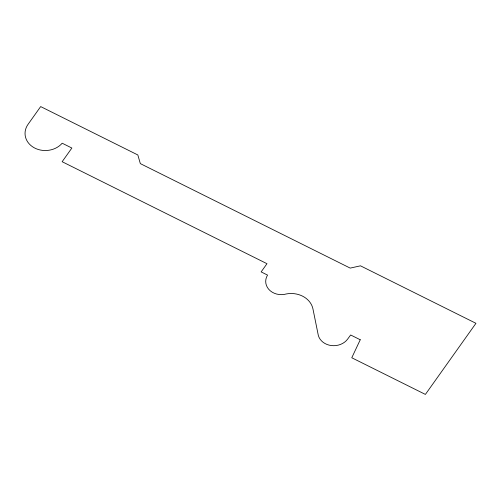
<?xml version="1.0" encoding="UTF-8"?>
<svg xmlns="http://www.w3.org/2000/svg" width="501" height="501" viewBox="0 0 501 501"><rect width="100%" height="100%" fill="white"/><g stroke="black" fill="none" stroke-linecap="round" stroke-linejoin="round"><path stroke-width="0.75" d="M360.244 339.759L351.777 357.764L425.393 394.419L475.95 323.314L360.488 265.824L350.199 268.104L140.336 163.614L137.825 154.959L40.669 106.581L28.031 124.361A20.604 17.397 -3.1 0 0 34.149 147.751A20.604 17.397 -3.1 0 0 62.193 143.217L71.868 148.039L62.143 161.71L266.983 263.701L261.146 271.905L267.547 275.093A15.951 13.471 -3.1 0 0 268.661 289.209A15.951 13.471 -3.1 0 0 284.117 294.45A22.558 19.044 -3.1 0 1 312.925 308.798L318.342 335.526A16.107 13.596 -3.1 0 0 331.424 345.565A16.107 13.596 -3.1 0 0 347.656 339.071L350.644 334.981L360.244 339.759"/></g></svg>
